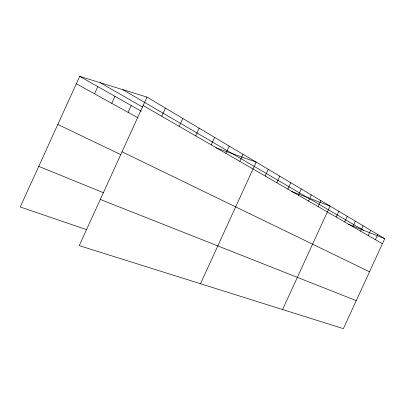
<?xml version="1.0" encoding="UTF-8"?>
<svg xmlns="http://www.w3.org/2000/svg" width="405" height="405" viewBox="0 0 405 405"><rect width="100%" height="100%" fill="white"/><g stroke="black" fill="none" stroke-linecap="round" stroke-linejoin="round"><path stroke-width="0.61" d="M146.974 97.114L79.243 245.627L343.374 328.647L384.75 238.651L146.974 97.114L79.699 76.353L20.25 206.975L86.68 229.681M94.522 93.798L97.797 86.604M111.755 103.326L114.949 96.319M128.112 112.362L131.22 105.538M161.711 116.25L165.432 108.1M179.187 126.34L182.797 118.432M195.65 135.852L199.159 128.172M211.197 144.833L214.609 137.371M225.894 153.328L229.215 146.068M239.816 161.367L243.051 154.3M200.495 283.738L256.168 162.111L215.941 147.805M265.194 176.028L268.272 169.315M276.792 182.726L279.794 176.175M287.849 189.115L290.785 182.716M298.404 195.21L301.269 188.958M308.488 201.037L311.293 194.921M318.133 206.611L320.876 200.627M282.579 309.542L330.05 206.089L291.676 191.524M336.211 217.055L338.843 211.324M344.701 221.955L347.277 216.341M352.846 226.663L355.372 221.16M360.673 231.184L363.148 225.793M368.196 235.528L370.626 230.243M375.435 239.714L377.819 234.525M348.396 224.309L384.75 238.651M100.308 199.442L356.248 300.647M38.738 166.349L103.3 192.669M57.809 124.451L120.67 154.578M122.032 151.809L369.517 271.78M76.337 83.744L137.756 117.693M79.699 76.353L141.35 111.279M100.03 82.625L142.636 107.107M143.142 105.518L382.411 243.739M122.816 89.657L363.472 230.258"/></g></svg>
